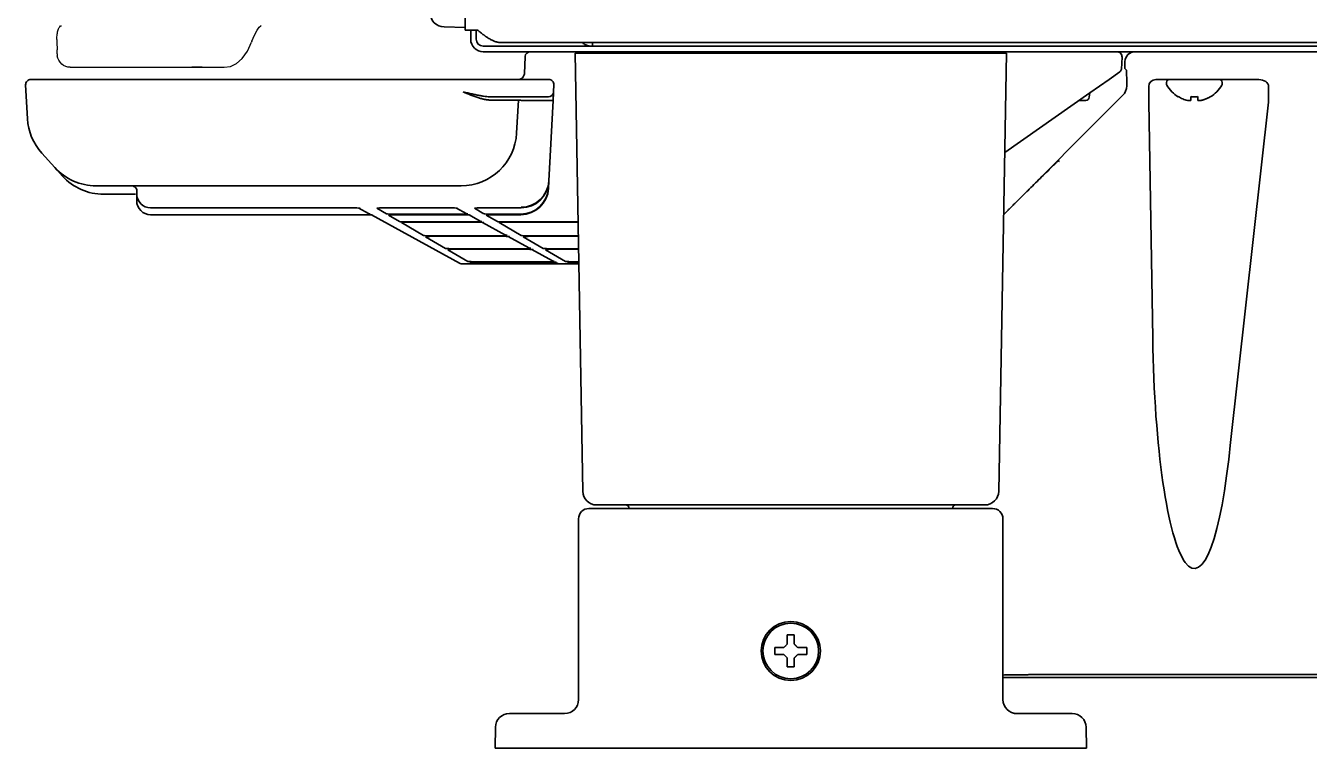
# Model space of a CAD drawing. Extents: x 6336 to 10269, y -393 to 3371.
# Drawn here: x 7408.9 to 7593.4, y 1270.8 to 1374.8 of the extents above; entities that cross this region are included whole.
import ezdxf

# ---------------------------------------------------------------- set-up
doc = ezdxf.new("R2010")
doc.units = 0
doc.header["$LTSCALE"] = 5
doc.layers.add('1', color=7, linetype='CONTINUOUS', true_color=0xffffff)
doc.layers.add('CURVE', color=7, linetype='CONTINUOUS')
doc.layers.add('GEOM', color=7, linetype='CONTINUOUS')

msp = doc.modelspace()

# ---------------------------------------------------------------- linework, layer by layer
at = {"layer": '1', "color": 7, "linetype": 'Continuous', "lineweight": 35}
for p, q in [((7472.07, 1374.13), (7472.07, 2252.53)), ((7469.04, 1374.58), (7472.07, 1374.53)), ((7472.07, 1374.13), (7473.87, 1374.13)), ((7472.87, 1374.13), (7472.87, 1372.83)), ((7473.67, 1374.13), (7473.67, 1372.83)), ((7474.67, 1371.83), (8108.87, 1371.83)), ((7474.67, 1371.03), (8108.87, 1371.03)), ((8105.81, 1372.33), (7477.34, 1372.33)), ((7487.87, 1370.83), (7491.87, 1370.83)), ((7488.97, 1307.79), (7487.87, 1370.83)), ((7490.37, 1371.83), (7490.37, 1372.33)), ((7545.87, 1370.83), (7491.87, 1370.83)), ((7500.12, 1371.03), (7500.12, 1370.83)), ((7504.62, 1370.83), (7504.62, 1371.03)), ((7509.37, 1371.03), (7509.37, 1370.83)), ((7528.37, 1370.83), (7528.37, 1371.03)), ((7533.12, 1371.03), (7533.12, 1370.83)), ((7537.62, 1370.83), (7537.62, 1371.03)), ((7545.87, 1370.83), (7549.87, 1370.83)), ((7548.77, 1307.79), (7549.87, 1370.83)), ((7480.59, 1367.89), (7480.69, 1370.31)), ((7566.39, 1368.52), (7566.48, 1370.24)), ((7561.86, 1365.12), (7564.61, 1367.04)), ((7564.61, 1367.04), (7566.17, 1368.14)), ((7567.12, 1368.37), (7566.89, 1368.6)), ((7409.17, 1361.38), (7408.91, 1366.24)), ((7409.66, 1367.03), (7416.9, 1367.03)), ((7416.9, 1367.03), (7478.84, 1367.03)), ((7478.84, 1367.03), (7484.08, 1367.03)), ((7484.78, 1365.24), (7484.83, 1366.24)), ((7567.15, 1366.13), (7567.15, 1366.37)), ((7570.32, 1366.01), (7570.32, 1364.5)), ((7586.13, 1367.01), (7571.33, 1367.01)), ((7572.87, 1366.61), (7572.87, 1366.41)), ((7573.27, 1367.01), (7580.47, 1367.01)), ((7580.87, 1366.41), (7580.87, 1366.61)), ((7587.55, 1364.5), (7587.55, 1366.03)), ((7476.06, 1364.53), (7478.79, 1364.53)), ((7478.79, 1364.53), (7484.03, 1364.53)), ((7479.72, 1364.05), (7479.47, 1359.31)), ((7480.12, 1364.03), (7484.22, 1364.03)), ((7484.11, 1352.44), (7484.71, 1364.02)), ((7549.47, 1347.62), (7566.57, 1364.72)), ((7549.62, 1356.55), (7561.86, 1365.12)), ((7561.28, 1364.03), (7560.3, 1364.03)), ((7561.78, 1364.48), (7561.84, 1365.1)), ((7570.32, 1363.75), (7570.9, 1329.83)), ((7574.57, 1364.53), (7574.57, 1364.56)), ((7579.17, 1364.56), (7579.17, 1364.53)), ((7582.07, 1314.84), (7587.51, 1363.75)), ((7479.47, 1359.31), (7479.47, 1359.27)), ((7413.11, 1354.35), (7411.23, 1356.43)), ((7414.21, 1353.14), (7413.11, 1354.35)), ((7557.29, 1355.33), (7557.5, 1355.25)), ((7484.06, 1351.45), (7484.1, 1352.36)), ((7484.1, 1352.36), (7484.11, 1352.44)), ((7419.04, 1351.73), (7471.48, 1351.73)), ((7424.68, 1350.52), (7420.13, 1350.52)), ((7424.47, 1351.57), (7424.47, 1351.73)), ((7424.87, 1351.17), (7424.87, 1350.65)), ((7424.87, 1350.65), (7424.87, 1350.57)), ((7484.05, 1351.37), (7484.06, 1351.45)), ((7424.87, 1349.66), (7424.87, 1350.18)), ((7424.87, 1349.66), (7424.87, 1349.58)), ((7480.11, 1348.57), (7480.11, 1348.65)), ((7426.87, 1348.57), (7426.87, 1348.57)), ((7426.87, 1348.57), (7455.47, 1348.57)), ((7426.87, 1347.58), (7426.87, 1347.58)), ((7457.27, 1347.58), (7426.87, 1347.58)), ((7455.47, 1348.57), (7455.47, 1348.57)), ((7458.2, 1347.77), (7456.8, 1348.54)), ((7457.27, 1347.58), (7457.27, 1347.58)), ((7471.25, 1340.59), (7458.6, 1347.55)), ((7460.75, 1347.7), (7459.37, 1348.51)), ((7460.87, 1348.57), (7460.87, 1348.57)), ((7460.87, 1348.57), (7469.5, 1348.57)), ((7462.64, 1346.6), (7461.07, 1347.52)), ((7470.97, 1347.65), (7462.25, 1347.65)), ((7462.57, 1347.58), (7462.57, 1347.58)), ((7462.57, 1347.58), (7471.3, 1347.58)), ((7469.5, 1348.57), (7469.5, 1348.57)), ((7472.23, 1347.77), (7470.83, 1348.54)), ((7471.3, 1347.58), (7471.3, 1347.58)), ((7474.23, 1346.67), (7472.63, 1347.55)), ((7474.78, 1347.7), (7473.4, 1348.51)), ((7474.9, 1348.57), (7474.9, 1348.57)), ((7474.9, 1348.57), (7480.11, 1348.57)), ((7476.7, 1346.59), (7475.1, 1347.52)), ((7480.06, 1347.65), (7476.28, 1347.65)), ((7476.6, 1347.58), (7476.6, 1347.58)), ((7476.6, 1347.58), (7480.06, 1347.58)), ((7480.06, 1347.58), (7480.06, 1347.65)), ((7480.06, 1347.58), (7480.06, 1347.58)), ((7480.11, 1348.57), (7480.11, 1348.57)), ((7549.47, 1347.6), (7550.12, 1348.25)), ((7466.09, 1344.59), (7462.91, 1346.44)), ((7472.98, 1346.55), (7464.14, 1346.55)), ((7464.41, 1346.5), (7464.41, 1346.5)), ((7464.41, 1346.5), (7473.26, 1346.5)), ((7473.26, 1346.5), (7473.26, 1346.5)), ((7477.89, 1344.66), (7474.59, 1346.47)), ((7480.12, 1344.59), (7476.94, 1346.44)), ((7488.3, 1346.5), (7478.44, 1346.5)), ((7478.44, 1346.5), (7478.44, 1346.5)), ((7488.3, 1346.55), (7480.12, 1346.55)), ((7469.26, 1342.74), (7466.38, 1344.42)), ((7476.63, 1344.54), (7467.58, 1344.54)), ((7467.88, 1344.48), (7467.88, 1344.48)), ((7467.88, 1344.48), (7476.94, 1344.48)), ((7476.94, 1344.48), (7476.94, 1344.48)), ((7481.25, 1342.81), (7478.27, 1344.45)), ((7480.41, 1344.42), (7483.28, 1342.74)), ((7480.61, 1344.45), (7480.52, 1344.44)), ((7488.33, 1344.54), (7481.61, 1344.54)), ((7481.91, 1344.48), (7481.91, 1344.48)), ((7488.33, 1344.48), (7481.91, 1344.48)), ((7472.46, 1340.87), (7469.57, 1342.55)), ((7480, 1342.69), (7470.75, 1342.69)), ((7471.07, 1342.61), (7471.07, 1342.61)), ((7471.07, 1342.61), (7480.33, 1342.61)), ((7480.33, 1342.61), (7480.33, 1342.61)), ((7484.65, 1340.94), (7481.66, 1342.58)), ((7483.6, 1342.55), (7486.48, 1340.87)), ((7483.81, 1342.58), (7483.72, 1342.57)), ((7484.78, 1342.69), (7488.36, 1342.69)), ((7485.1, 1342.61), (7485.1, 1342.61)), ((7488.37, 1342.61), (7485.1, 1342.61)), ((7473.04, 1340.53), (7471.49, 1340.53)), ((7473.04, 1340.53), (7476.14, 1340.53)), ((7483.39, 1340.82), (7473.95, 1340.82)), ((7483.69, 1340.76), (7474.24, 1340.76)), ((7474.24, 1340.76), (7474.24, 1340.76)), ((7476.14, 1340.53), (7477.64, 1340.53)), ((7477.64, 1340.53), (7485.52, 1340.53)), ((7483.69, 1340.76), (7483.69, 1340.76)), ((7485.28, 1340.59), (7485.02, 1340.73)), ((7487.07, 1340.53), (7485.52, 1340.53)), ((7487.07, 1340.53), (7486.77, 1340.71)), ((7488.4, 1340.53), (7487.07, 1340.53)), ((7487.98, 1340.82), (7488.4, 1340.82)), ((7488.27, 1340.76), (7488.27, 1340.76)), ((7488.27, 1340.76), (7488.4, 1340.76)), ((7489.87, 1305.33), (7492.37, 1305.33)), ((7492.97, 1305.83), (7490.97, 1305.83)), ((7492.37, 1305.33), (7545.37, 1305.33)), ((7544.77, 1305.83), (7492.97, 1305.83)), ((7542.11, 1305.33), (7542.11, 1305.33)), ((7546.77, 1305.83), (7544.77, 1305.83)), ((7545.37, 1305.33), (7547.87, 1305.33)), ((7488.37, 1277.83), (7488.37, 1303.83)), ((7549.37, 1303.83), (7549.37, 1277.83)), ((7516.57, 1284.83), (7516.57, 1285.33)), ((7516.57, 1284.33), (7516.57, 1284.83)), ((7521.17, 1285.33), (7521.17, 1284.83)), ((7521.17, 1284.83), (7521.17, 1284.33)), ((7549.58, 1281.38), (7549.37, 1281.36)), ((7549.37, 1281.03), (7549.58, 1281.03)), ((7549.7, 1281.03), (7549.58, 1281.03)), ((7552.53, 1281.03), (7822.37, 1281.03)), ((7554.73, 1281.45), (7554.54, 1281.45)), ((7812.15, 1281.45), (7554.73, 1281.45)), ((7477.46, 1275.58), (7477.45, 1275.57)), ((7478.43, 1275.83), (7480.43, 1275.83)), ((7480.43, 1275.83), (7486.37, 1275.83)), ((7551, 1275.83), (7557.32, 1275.83)), ((7557.32, 1275.83), (7559.32, 1275.83)), ((7560.3, 1275.57), (7560.28, 1275.58)), ((7476.37, 1270.83), (7476.43, 1273.86)), ((7561.32, 1273.86), (7561.37, 1270.83)), ((7480.37, 1270.83), (7476.37, 1270.83)), ((7557.37, 1270.83), (7480.37, 1270.83)), ((7561.37, 1270.83), (7557.37, 1270.83))]:
    msp.add_line(p, q, dxfattribs=at)
for radius in [4.25, 4]:
    msp.add_circle((7518.87, 1284.83), radius, dxfattribs=at)
for centre, radius, start, end in [((7469.07, 1376.58), 2, 180, 269), ((7474.67, 1372.83), 1.8, 180, 270), ((7474.67, 1372.83), 1, 180, 270), ((7481.44, 1370.28), 0.75, 90, 175.9562), ((7565.73, 1370.28), 0.75, 357, 90), ((7565.89, 1368.55), 0.5, 305, 357), ((7409.66, 1366.28), 0.75, 90, 183), ((7484.03, 1365.28), 0.75, 270, 357), ((7484.08, 1366.28), 0.75, 357, 90), ((7573.27, 1366.61), 0.4, 90, 180), ((7573.27, 1366.41), 0.4, 180, 210.3012), ((7577.07, 1368.63), 4.8, 210.3012, 238.6074), ((7576.67, 1368.63), 4.8, 301.3459, 329.6988), ((7580.47, 1366.61), 0.4, 0, 90), ((7580.47, 1366.41), 0.4, 329.6988, 0), ((7561.28, 1364.53), 0.5, 270, 355), ((7576.87, 1368.31), 3.78, 262.3959, 269.9965), ((7576.87, 1368.31), 3.78, 270.0035, 277.6041), ((7417.16, 1361.8), 8, 183, 222.1934), ((7420.13, 1358.52), 8, 222.1934, 270), ((7490.97, 1307.83), 2, 181, 270), ((7546.77, 1307.83), 2, 270, 359), ((7489.87, 1303.83), 1.5, 90, 180), ((7495.13, 1305.33), 0.5, 1, 90), ((7542.61, 1305.33), 0.5, 90, 179), ((7547.87, 1303.83), 1.5, 0, 90), ((7486.37, 1277.83), 2, 270, 0), ((7551.37, 1277.83), 2, 180, 270), ((7478.43, 1273.83), 2, 90, 179), ((7559.32, 1273.83), 2, 1, 90)]:
    msp.add_arc(centre, radius, start, end, dxfattribs=at)
for centre, major_axis, ratio, start_param, end_param in [((7568.37, 1369.53), (1.34, -0.67), 0.99981, 2.03449, 3.557759), ((7566.89, 1369.6), (0, 1), 0.017455, 1.641917, 3.124139), ((7567.12, 1366.37), (0, 2), 0.017455, 4.712389, 6.265732), ((7565.15, 1366.13), (1.85, -0.77), 0.999822, 5.890549, 6.675821), ((7571.33, 1366.01), (-0.992, 0.198), 0.988241, 4.910077, 6.479353), ((7586.11, 1366.01), (1.44, 0.04), 0.692646, 6.257012, 7.819082), ((7570.67, 1364.5), (0, 4), 0.087489, 1.570796, 1.761231), ((7585.24, 1364.5), (0, 4), 0.57735, 4.521954, 4.712389), ((7576.87, 1333), (0, 36.31), 0.165232, 1.658063, 4.18879)]:
    msp.add_ellipse(centre, major_axis=major_axis, ratio=ratio, start_param=start_param, end_param=end_param, dxfattribs=at)
at = {"layer": '1', "color": 7, "linetype": 'Continuous', "lineweight": 35, "extrusion": (0, 0, -1)}
for centre, major_axis, ratio, start_param, end_param in [((7471.7, 1364.03), (8.01, 0.03), 0.003256, 5.249585, 6.283367), ((7471.48, 1359.73), (-7.99, 0.42), 0.999333, 3.141593, 4.660064), ((7419.04, 1359.73), (5.93, 5.37), 0.998789, 2.306607, 3.141593), ((7480.11, 1352.65), (0.15, 4), 0.998942, 1.584603, 3.103074), ((7480.11, 1352.57), (3.93, 0.74), 0.999936, 0.237816, 1.756287), ((7424.47, 1351.17), (0.4, 0), 0.999335, 4.712389, 6.283185), ((7426.87, 1350.57), (2, 0), 0.999855, 1.570796, 3.141593), ((7480.06, 1351.66), (0.15, 4), 0.998942, 1.584603, 3.103074), ((7480.06, 1351.58), (3.93, 0.74), 0.999936, 0.237816, 1.756287), ((7483.56, 1351.47), (-0.499, 0.026), 0.017428, 3.141593, 3.808226), ((7426.87, 1349.58), (2, 0), 0.999855, 1.570796, 3.141593), ((7455.47, 1348.52), (-1.5, 0), 0.036431, 1.569819, 3.075481), ((7457.27, 1347.52), (-1.5, 0), 0.036431, 1.569819, 3.075481), ((7458.44, 1348.21), (-0.241, -0.438), 0.997147, 5.778911, 6.283214), ((7460.87, 1348.52), (1.5, 0), 0.036426, 3.07931, 4.713409), ((7459.37, 1349.01), (0.252, 0.432), 0.997392, 2.274313, 2.611847), ((7462.25, 1347.71), (1.5, 0), 0.036477, 1.57357, 3.079233), ((7462.57, 1347.52), (1.5, 0), 0.036426, 3.07931, 4.713409), ((7461.07, 1348.02), (0.252, 0.432), 0.997392, 2.274313, 2.611847), ((7469.5, 1348.52), (-1.5, 0), 0.036431, 1.569819, 3.075481), ((7470.97, 1347.71), (-1.5, 0), 0.036472, 3.075394, 4.709494), ((7471.3, 1347.52), (-1.5, 0), 0.036431, 1.569819, 3.075481), ((7472.47, 1348.21), (-0.241, -0.438), 0.997147, 5.778911, 6.283214), ((7474.9, 1348.52), (1.5, 0), 0.036426, 3.07931, 4.713409), ((7473.4, 1349.01), (0.252, 0.432), 0.997392, 2.274313, 2.611847), ((7476.28, 1347.71), (1.5, 0), 0.036477, 1.57357, 3.079233), ((7476.6, 1347.52), (1.5, 0), 0.036426, 3.07931, 4.713409), ((7475.1, 1348.02), (0.252, 0.432), 0.997392, 2.274313, 2.611847), ((7464.14, 1346.6), (1.5, 0), 0.036477, 1.57357, 3.079233), ((7464.41, 1346.45), (1.5, 0), 0.036426, 3.07931, 4.713409), ((7462.91, 1346.94), (0.252, 0.432), 0.997392, 2.274313, 2.611847), ((7472.97, 1346.6), (-1.5, 0), 0.036472, 3.075394, 4.709494), ((7473.26, 1346.45), (-1.5, 0), 0.036431, 1.569819, 3.075481), ((7474.47, 1347.11), (-0.241, -0.438), 0.997147, 5.778911, 6.283214), ((7474.76, 1346.95), (-0.241, -0.438), 0.997147, 5.778911, 6.063116), ((7478.44, 1346.45), (1.5, 0), 0.036426, 3.07931, 4.713409), ((7476.94, 1346.94), (0.252, 0.432), 0.997392, 2.274313, 2.611847), ((7467.59, 1344.59), (1.5, 0), 0.036477, 1.57357, 3.079233), ((7467.88, 1344.42), (1.5, 0), 0.036426, 3.07931, 4.713409), ((7466.38, 1344.92), (0.252, 0.432), 0.997392, 2.274313, 2.611847), ((7476.63, 1344.59), (-1.5, 0), 0.036472, 3.075394, 4.709494), ((7476.94, 1344.42), (-1.5, 0), 0.036431, 1.569819, 3.075481), ((7478.13, 1345.1), (-0.241, -0.438), 0.997147, 5.778911, 6.283214), ((7481.61, 1344.59), (1.5, 0), 0.036477, 1.57357, 3.079233), ((7481.91, 1344.42), (1.5, 0), 0.036426, 3.07931, 3.621573), ((7480.41, 1344.92), (-0.252, -0.432), 0.997392, 5.424775, 5.75344), ((7481.91, 1344.42), (1.5, 0), 0.036426, 3.621574, 4.713409), ((7470.75, 1342.74), (1.5, 0), 0.036477, 1.57357, 3.079233), ((7471.07, 1342.56), (1.5, 0), 0.036426, 3.07931, 4.713409), ((7469.57, 1343.05), (0.252, 0.432), 0.997392, 2.274313, 2.611847), ((7479.99, 1342.74), (-1.5, 0), 0.036472, 3.075394, 4.709494), ((7480.33, 1342.56), (-1.5, 0), 0.036431, 1.569819, 3.075481), ((7481.49, 1343.25), (-0.241, -0.438), 0.997147, 5.778911, 6.283214), ((7481.83, 1343.06), (-0.241, -0.438), 0.997147, 5.778911, 6.063116), ((7484.78, 1342.74), (1.5, 0), 0.036477, 1.57357, 3.079233), ((7485.1, 1342.56), (1.5, 0), 0.036426, 3.07931, 3.621573), ((7483.6, 1343.05), (-0.252, -0.432), 0.997392, 5.424775, 5.75344), ((7485.1, 1342.56), (1.5, 0), 0.036426, 3.621574, 4.713409), ((7471.49, 1341.03), (0.124, 0.484), 0.997571, 2.889456, 3.392557), ((7473.95, 1340.87), (1.5, 0), 0.036477, 1.57357, 3.079233), ((7474.24, 1340.71), (1.5, 0), 0.036426, 3.07931, 4.713409), ((7483.39, 1340.87), (-1.5, 0), 0.036472, 3.075394, 4.709494), ((7483.69, 1340.71), (-1.5, 0), 0.036431, 1.569819, 3.075481), ((7484.89, 1341.38), (-0.241, -0.438), 0.997147, 5.778911, 6.283214), ((7485.52, 1341.03), (0.124, 0.484), 0.997571, 2.889456, 3.392557), ((7487.98, 1340.87), (1.5, 0), 0.036477, 1.57357, 3.079233), ((7488.27, 1340.71), (1.5, 0), 0.036426, 3.07931, 4.713409), ((7486.77, 1341.2), (0.252, 0.432), 0.997392, 2.274313, 2.611847)]:
    msp.add_ellipse(centre, major_axis=major_axis, ratio=ratio, start_param=start_param, end_param=end_param, dxfattribs=at)
at = {"layer": '1', "color": 7, "linetype": 'Continuous', "lineweight": 35}
for points, degree, knots in [([(7473.87, 1374.13), (7473.91, 1374.1), (7473.95, 1374.07), (7474.02, 1374.01), (7474.13, 1373.92), (7474.23, 1373.83), (7474.45, 1373.66), (7474.59, 1373.55), (7474.81, 1373.38), (7474.88, 1373.33), (7474.99, 1373.25), (7475.02, 1373.23), (7475.1, 1373.18), (7475.13, 1373.15), (7475.32, 1373.03), (7475.46, 1372.94), (7475.75, 1372.77), (7475.9, 1372.69), (7476.18, 1372.56), (7476.33, 1372.51), (7476.54, 1372.44), (7476.61, 1372.42), (7476.72, 1372.4), (7476.76, 1372.39), (7476.83, 1372.37), (7476.87, 1372.37), (7477.05, 1372.34), (7477.19, 1372.33), (7477.34, 1372.33)], 3, [0, 0, 0, 0, 0.03125, 0.03125, 0.0625, 0.125, 0.125, 0.25, 0.25, 0.3125, 0.3125, 0.34375, 0.34375, 0.375, 0.375, 0.5, 0.5, 0.625, 0.625, 0.75, 0.75, 0.8125, 0.8125, 0.84375, 0.84375, 0.875, 0.875, 1, 1, 1, 1]), ([(7488.93, 1372.29), (7489.08, 1372.18), (7489.53, 1371.93), (7490.05, 1371.83), (7490.37, 1371.83)], 3, [0, 0, 0, 0, 0.363919, 1, 1, 1, 1]), ([(7479.66, 1367.03), (7479.66, 1367.03), (7479.75, 1367.01), (7480.01, 1367.07), (7480.32, 1367.27), (7480.52, 1367.56), (7480.59, 1367.79), (7480.59, 1367.88), (7480.59, 1367.9)], 3, [0, 0, 0, 0, 0.003124, 0.242495, 0.49711, 0.744966, 0.946631, 1, 1, 1, 1]), ([(7471.79, 1365.24), (7472.01, 1365.19), (7472.43, 1365.09), (7473.06, 1364.95), (7473.65, 1364.82), (7474.21, 1364.72), (7474.72, 1364.63), (7475.16, 1364.58), (7475.44, 1364.55), (7475.56, 1364.54)], 3, [0, 0, 0, 0, 0.169989, 0.335943, 0.494273, 0.642231, 0.778573, 0.901906, 1, 1, 1, 1]), ([(7471.79, 1365.24), (7471.81, 1365.23), (7471.84, 1365.22), (7471.88, 1365.2), (7471.92, 1365.18), (7471.97, 1365.16), (7472.01, 1365.15), (7472.05, 1365.13), (7472.08, 1365.12), (7472.12, 1365.1), (7472.16, 1365.09), (7472.19, 1365.07), (7472.22, 1365.06), (7472.26, 1365.05), (7472.29, 1365.03), (7472.32, 1365.02), (7472.34, 1365.01), (7472.37, 1365), (7472.4, 1364.99), (7472.47, 1364.96), (7472.58, 1364.91), (7472.74, 1364.85), (7472.89, 1364.79), (7473.09, 1364.72), (7473.34, 1364.63), (7473.62, 1364.52), (7473.9, 1364.43), (7474.15, 1364.35), (7474.4, 1364.28), (7474.64, 1364.22), (7474.86, 1364.17), (7475.03, 1364.14), (7475.14, 1364.12), (7475.2, 1364.11), (7475.26, 1364.1), (7475.32, 1364.09), (7475.37, 1364.09), (7475.43, 1364.08), (7475.49, 1364.08), (7475.54, 1364.07), (7475.6, 1364.07), (7475.65, 1364.07), (7475.7, 1364.06), (7475.75, 1364.06), (7475.79, 1364.06), (7475.8, 1364.06)], 3, [0, 0, 0, 0, 0.011271, 0.022225, 0.032862, 0.043181, 0.053184, 0.062868, 0.072236, 0.081287, 0.09002, 0.098436, 0.106535, 0.114316, 0.121781, 0.128928, 0.135757, 0.14227, 0.148465, 0.154344, 0.195284, 0.234004, 0.270504, 0.304785, 0.380497, 0.451757, 0.518584, 0.581002, 0.643022, 0.702356, 0.759046, 0.813141, 0.828535, 0.843753, 0.858796, 0.873666, 0.888364, 0.902893, 0.917253, 0.931448, 0.945478, 0.959346, 0.973055, 0.986605, 1, 1, 1, 1]), ([(7484.78, 1365.24), (7484.78, 1365.24), (7484.78, 1365.24), (7484.78, 1365.23), (7484.78, 1365.23), (7484.78, 1365.23), (7484.78, 1365.22), (7484.78, 1365.21), (7484.78, 1365.2), (7484.78, 1365.19), (7484.78, 1365.17), (7484.77, 1365.16), (7484.77, 1365.14), (7484.77, 1365.12), (7484.77, 1365.1), (7484.77, 1365.08), (7484.77, 1365.05), (7484.77, 1365.03), (7484.77, 1365), (7484.76, 1364.97), (7484.76, 1364.94), (7484.76, 1364.91), (7484.76, 1364.87), (7484.76, 1364.84), (7484.76, 1364.8), (7484.75, 1364.77), (7484.75, 1364.73), (7484.75, 1364.69), (7484.75, 1364.64), (7484.75, 1364.6), (7484.74, 1364.56), (7484.74, 1364.51), (7484.74, 1364.47), (7484.74, 1364.42), (7484.73, 1364.38), (7484.73, 1364.33), (7484.73, 1364.29), (7484.73, 1364.24), (7484.72, 1364.2), (7484.72, 1364.16), (7484.72, 1364.12), (7484.72, 1364.09), (7484.72, 1364.05), (7484.72, 1364.03), (7484.71, 1364.02)], 3, [0, 0, 0, 0, 0.020087, 0.043987, 0.067887, 0.091788, 0.115688, 0.139588, 0.163489, 0.187389, 0.211289, 0.23519, 0.25909, 0.28299, 0.306891, 0.330791, 0.354691, 0.378591, 0.402492, 0.426392, 0.450292, 0.474193, 0.498093, 0.521993, 0.545894, 0.569794, 0.593694, 0.617595, 0.641495, 0.665395, 0.689296, 0.713196, 0.737096, 0.760997, 0.784897, 0.808797, 0.832698, 0.856598, 0.880498, 0.904399, 0.928299, 0.952199, 0.9761, 1, 1, 1, 1]), ([(7475.56, 1364.54), (7475.57, 1364.54), (7475.71, 1364.53), (7475.88, 1364.53), (7476.03, 1364.53), (7476.06, 1364.53)], 3, [0, 0, 0, 0, 0.092057, 0.806972, 1, 1, 1, 1]), ([(7480.12, 1364.03), (7480.12, 1364.03), (7480.09, 1364.04), (7480.05, 1364.04), (7479.99, 1364.04), (7479.93, 1364.04), (7479.88, 1364.05), (7479.85, 1364.05), (7479.83, 1364.05), (7479.82, 1364.05), (7479.81, 1364.05), (7479.81, 1364.05), (7479.8, 1364.05), (7479.79, 1364.05), (7479.79, 1364.05), (7479.78, 1364.05), (7479.78, 1364.05), (7479.77, 1364.05), (7479.77, 1364.05), (7479.76, 1364.05), (7479.76, 1364.05), (7479.75, 1364.05), (7479.75, 1364.05), (7479.75, 1364.05), (7479.74, 1364.05), (7479.74, 1364.05), (7479.73, 1364.05), (7479.73, 1364.05), (7479.73, 1364.05), (7479.73, 1364.05), (7479.72, 1364.05), (7479.72, 1364.05), (7479.72, 1364.05), (7479.72, 1364.05), (7479.72, 1364.05), (7479.72, 1364.05), (7479.72, 1364.05), (7479.72, 1364.05), (7479.72, 1364.05), (7479.72, 1364.05)], 3, [0, 0, 0, 0, 0.000672, 0.103909, 0.20545, 0.305297, 0.403451, 0.499915, 0.516053, 0.532191, 0.548329, 0.564466, 0.580604, 0.596742, 0.612879, 0.629016, 0.645154, 0.661291, 0.677428, 0.693565, 0.709702, 0.725839, 0.741975, 0.758112, 0.774248, 0.790385, 0.806521, 0.822657, 0.838793, 0.854929, 0.871065, 0.887201, 0.903337, 0.919472, 0.935608, 0.951743, 0.967879, 0.984014, 1, 1, 1, 1]), ([(7484.22, 1364.03), (7484.22, 1364.03), (7484.23, 1364.03), (7484.24, 1364.03), (7484.25, 1364.03), (7484.26, 1364.03), (7484.27, 1364.03), (7484.28, 1364.03), (7484.29, 1364.03), (7484.3, 1364.03), (7484.32, 1364.03), (7484.33, 1364.03), (7484.34, 1364.03), (7484.35, 1364.03), (7484.36, 1364.03), (7484.37, 1364.03), (7484.38, 1364.03), (7484.39, 1364.03), (7484.4, 1364.03), (7484.41, 1364.03), (7484.42, 1364.02), (7484.43, 1364.02), (7484.44, 1364.02), (7484.45, 1364.02), (7484.46, 1364.02), (7484.47, 1364.02), (7484.48, 1364.02), (7484.49, 1364.02), (7484.5, 1364.02), (7484.51, 1364.02), (7484.52, 1364.02), (7484.53, 1364.02), (7484.54, 1364.02), (7484.54, 1364.02), (7484.55, 1364.02), (7484.56, 1364.02), (7484.57, 1364.02), (7484.58, 1364.02), (7484.6, 1364.02), (7484.61, 1364.02), (7484.62, 1364.02), (7484.64, 1364.02), (7484.65, 1364.02), (7484.66, 1364.02), (7484.67, 1364.02), (7484.68, 1364.02), (7484.68, 1364.02), (7484.69, 1364.02), (7484.7, 1364.02), (7484.7, 1364.02), (7484.71, 1364.02), (7484.71, 1364.02), (7484.71, 1364.02), (7484.71, 1364.02), (7484.71, 1364.02), (7484.71, 1364.02)], 3, [0, 0, 0, 0, 0.014286, 0.028572, 0.042858, 0.057145, 0.071431, 0.085717, 0.100003, 0.114289, 0.128575, 0.142861, 0.157147, 0.171434, 0.18572, 0.200006, 0.214292, 0.228578, 0.242864, 0.25715, 0.271436, 0.285723, 0.300009, 0.314295, 0.328581, 0.342867, 0.357153, 0.371439, 0.385726, 0.400012, 0.414298, 0.428584, 0.44287, 0.457156, 0.471442, 0.485728, 0.500015, 0.527792, 0.555569, 0.583345, 0.611122, 0.638899, 0.666676, 0.694453, 0.72223, 0.750007, 0.777784, 0.805561, 0.833338, 0.861115, 0.888892, 0.916669, 0.944446, 0.972223, 1, 1, 1, 1]), ([(7484.74, 1364.97), (7484.75, 1364.97), (7484.75, 1364.96), (7484.75, 1364.92), (7484.75, 1364.82), (7484.74, 1364.64), (7484.73, 1364.36), (7484.71, 1364.14), (7484.71, 1364.01)], 3, [0, 0, 0, 0, 0.064263, 0.12951, 0.25612, 0.434958, 0.68047, 1, 1, 1, 1]), ([(7574.57, 1364.56), (7574.78, 1364.44), (7574.99, 1364.33), (7575.31, 1364.19), (7575.42, 1364.15), (7575.64, 1364.08), (7575.76, 1364.04), (7575.87, 1364.01)], 3, [0, 0, 0, 0, 0.5, 0.5, 0.75, 0.75, 1, 1, 1, 1]), ([(7577.37, 1364.56), (7577.37, 1364.44), (7577.37, 1364.33), (7577.37, 1364.19), (7577.37, 1364.15), (7577.37, 1364.08), (7577.37, 1364.04), (7577.37, 1364.01)], 3, [0, 0, 0, 0, 0.5, 0.5, 0.75, 0.75, 1, 1, 1, 1]), ([(7550.12, 1348.25), (7550.16, 1348.29), (7550.24, 1348.37), (7550.4, 1348.53), (7550.52, 1348.64), (7550.76, 1348.88), (7550.91, 1349.04), (7551.23, 1349.35), (7551.38, 1349.51), (7551.69, 1349.82), (7551.85, 1349.97), (7552.16, 1350.28), (7552.31, 1350.43), (7552.54, 1350.66), (7552.62, 1350.73), (7552.77, 1350.89), (7552.85, 1350.96), (7553.23, 1351.34), (7553.53, 1351.63), (7554.12, 1352.22), (7554.42, 1352.51), (7555, 1353.08), (7555.29, 1353.37), (7555.87, 1353.93), (7556.15, 1354.22), (7556.58, 1354.64), (7556.79, 1354.85), (7557.04, 1355.09), (7557.17, 1355.21), (7557.23, 1355.27), (7557.26, 1355.3), (7557.27, 1355.31), (7557.27, 1355.32), (7557.28, 1355.33), (7557.29, 1355.33), (7557.29, 1355.33)], 3, [0, 0, 0, 0, 0.015625, 0.03125, 0.0625, 0.0625, 0.125, 0.125, 0.1875, 0.1875, 0.25, 0.25, 0.3125, 0.3125, 0.34375, 0.34375, 0.375, 0.375, 0.5, 0.5, 0.625, 0.625, 0.75, 0.75, 0.875, 0.875, 0.9375, 0.96875, 0.984375, 0.992188, 0.996094, 0.996094, 0.998047, 0.998047, 1, 1, 1, 1]), ([(7477.53, 1346.55), (7477.48, 1346.55), (7477.42, 1346.55), (7477.35, 1346.56), (7477.32, 1346.56), (7477.27, 1346.56), (7477.24, 1346.56), (7477.17, 1346.56), (7477.12, 1346.56), (7477.05, 1346.56), (7477.03, 1346.56), (7476.99, 1346.56), (7476.97, 1346.56), (7476.93, 1346.57), (7476.91, 1346.57), (7476.89, 1346.57), (7476.88, 1346.57), (7476.86, 1346.57), (7476.86, 1346.57), (7476.82, 1346.57), (7476.79, 1346.57), (7476.76, 1346.58), (7476.75, 1346.58), (7476.74, 1346.58), (7476.74, 1346.58), (7476.73, 1346.58), (7476.72, 1346.58), (7476.72, 1346.58), (7476.71, 1346.58), (7476.7, 1346.58), (7476.7, 1346.59), (7476.7, 1346.59)], 3, [0, 0, 0, 0, 0.125, 0.125, 0.1875, 0.1875, 0.25, 0.25, 0.375, 0.375, 0.4375, 0.4375, 0.5, 0.5, 0.5625, 0.5625, 0.59375, 0.59375, 0.625, 0.625, 0.75, 0.75, 0.8125, 0.8125, 0.84375, 0.84375, 0.875, 0.875, 0.9375, 0.9375, 1, 1, 1, 1]), ([(7480.12, 1346.55), (7479.69, 1346.55), (7479.26, 1346.55), (7478.61, 1346.55), (7478.4, 1346.55), (7477.97, 1346.55), (7477.75, 1346.55), (7477.53, 1346.55)], 3, [0, 0, 0, 0, 0.5, 0.5, 0.75, 0.75, 1, 1, 1, 1]), ([(7519.37, 1287.13), (7519.37, 1286.92), (7519.37, 1286.71), (7519.37, 1286.39), (7519.37, 1286.28), (7519.37, 1286.05), (7519.37, 1285.94), (7519.37, 1285.83)], 3, [0, 0, 0, 0, 0.5, 0.5, 0.75, 0.75, 1, 1, 1, 1]), ([(7516.57, 1285.33), (7516.78, 1285.33), (7516.99, 1285.33), (7517.31, 1285.33), (7517.42, 1285.33), (7517.64, 1285.33), (7517.76, 1285.33), (7517.87, 1285.33)], 3, [0, 0, 0, 0, 0.5, 0.5, 0.75, 0.75, 1, 1, 1, 1]), ([(7521.17, 1284.33), (7520.97, 1284.33), (7520.76, 1284.33), (7520.44, 1284.33), (7520.33, 1284.33), (7520.1, 1284.33), (7519.99, 1284.33), (7519.87, 1284.33)], 3, [0, 0, 0, 0, 0.5, 0.5, 0.75, 0.75, 1, 1, 1, 1]), ([(7518.37, 1282.53), (7518.37, 1282.73), (7518.37, 1282.94), (7518.37, 1283.26), (7518.37, 1283.37), (7518.37, 1283.6), (7518.37, 1283.71), (7518.37, 1283.83)], 3, [0, 0, 0, 0, 0.5, 0.5, 0.75, 0.75, 1, 1, 1, 1]), ([(7549.58, 1281.03), (7549.58, 1281.03), (7549.59, 1281.03), (7549.59, 1281.03), (7549.6, 1281.03), (7549.6, 1281.03), (7549.61, 1281.03), (7549.61, 1281.03), (7549.62, 1281.03), (7549.62, 1281.03), (7549.63, 1281.03), (7549.63, 1281.03), (7549.64, 1281.03), (7549.64, 1281.03), (7549.65, 1281.03), (7549.65, 1281.03), (7549.66, 1281.03), (7549.66, 1281.03), (7549.67, 1281.03), (7549.67, 1281.03), (7549.68, 1281.03), (7549.68, 1281.03), (7549.69, 1281.03), (7549.69, 1281.03), (7549.7, 1281.03), (7549.7, 1281.03), (7549.7, 1281.03), (7549.71, 1281.03), (7549.71, 1281.03), (7549.71, 1281.03), (7549.72, 1281.03), (7549.72, 1281.03), (7549.72, 1281.03), (7549.72, 1281.03), (7549.73, 1281.03), (7549.73, 1281.03), (7549.74, 1281.03), (7549.75, 1281.03), (7549.77, 1281.03), (7549.79, 1281.03), (7549.82, 1281.03), (7549.84, 1281.03), (7549.87, 1281.03), (7549.89, 1281.03), (7549.92, 1281.03), (7549.94, 1281.03), (7550.01, 1281.03), (7550.13, 1281.03), (7550.3, 1281.03), (7550.48, 1281.03), (7550.64, 1281.03), (7550.79, 1281.03), (7550.91, 1281.03), (7551.04, 1281.03), (7551.17, 1281.03), (7551.3, 1281.03), (7551.43, 1281.03), (7551.54, 1281.03), (7551.62, 1281.03), (7551.68, 1281.03), (7551.73, 1281.03), (7551.78, 1281.03), (7551.84, 1281.03), (7551.89, 1281.03), (7551.94, 1281.03), (7552, 1281.03), (7552.05, 1281.03), (7552.1, 1281.03), (7552.16, 1281.03), (7552.21, 1281.03), (7552.27, 1281.03), (7552.32, 1281.03), (7552.37, 1281.03), (7552.43, 1281.03), (7552.48, 1281.03), (7552.52, 1281.03), (7552.53, 1281.03)], 3, [0, 0, 0, 0, 0.006462, 0.012777, 0.018944, 0.024963, 0.030832, 0.036553, 0.042124, 0.047544, 0.052813, 0.05793, 0.062896, 0.067708, 0.072366, 0.07687, 0.081218, 0.085411, 0.089447, 0.093326, 0.097047, 0.10061, 0.104013, 0.107257, 0.11034, 0.113262, 0.116023, 0.118621, 0.121057, 0.123329, 0.125439, 0.127384, 0.129164, 0.13078, 0.132231, 0.133516, 0.134635, 0.148074, 0.161433, 0.174714, 0.187919, 0.20105, 0.214108, 0.227095, 0.240012, 0.25286, 0.26564, 0.333697, 0.398831, 0.460987, 0.520084, 0.55535, 0.590493, 0.625548, 0.660543, 0.695501, 0.730444, 0.76539, 0.778693, 0.791962, 0.805197, 0.818398, 0.831566, 0.844701, 0.857804, 0.870875, 0.883915, 0.896924, 0.909904, 0.922854, 0.935777, 0.948672, 0.961541, 0.974384, 0.987204, 1, 1, 1, 1]), ([(7552.54, 1281.42), (7552.53, 1281.42), (7552.51, 1281.42), (7552.48, 1281.42), (7552.45, 1281.42), (7552.43, 1281.42), (7552.4, 1281.42), (7552.37, 1281.42), (7552.34, 1281.42), (7552.31, 1281.42), (7552.29, 1281.42), (7552.26, 1281.42), (7552.23, 1281.42), (7552.2, 1281.42), (7552.17, 1281.42), (7552.15, 1281.42), (7552.12, 1281.42), (7552.09, 1281.42), (7552.06, 1281.42), (7552.03, 1281.42), (7552.01, 1281.42), (7551.98, 1281.42), (7551.95, 1281.42), (7551.92, 1281.42), (7551.89, 1281.42), (7551.87, 1281.42), (7551.84, 1281.42), (7551.81, 1281.42), (7551.78, 1281.42), (7551.75, 1281.42), (7551.72, 1281.42), (7551.7, 1281.42), (7551.67, 1281.42), (7551.64, 1281.42), (7551.61, 1281.42), (7551.58, 1281.42), (7551.56, 1281.42), (7551.53, 1281.42), (7551.5, 1281.42), (7551.47, 1281.42), (7551.44, 1281.42), (7551.43, 1281.42), (7551.42, 1281.42)], 3, [0, 0, 0, 0, 0.025205, 0.050406, 0.075603, 0.100796, 0.125983, 0.151166, 0.176344, 0.201516, 0.226681, 0.251841, 0.276993, 0.302138, 0.327274, 0.352402, 0.377521, 0.40263, 0.427728, 0.452815, 0.47789, 0.502952, 0.528, 0.553034, 0.578053, 0.603055, 0.62804, 0.653007, 0.677954, 0.702882, 0.727788, 0.752671, 0.777531, 0.802365, 0.827174, 0.851956, 0.876709, 0.901432, 0.926124, 0.950784, 0.97541, 1, 1, 1, 1]), ([(7554.53, 1281.45), (7554.15, 1281.44), (7553.39, 1281.43), (7552.83, 1281.42), (7552.54, 1281.42)], 2, [0, 0, 0, 0.5, 0.75, 1, 1, 1]), ([(7554.73, 1281.45), (7554.73, 1281.45), (7554.72, 1281.45), (7554.72, 1281.45), (7554.72, 1281.45), (7554.72, 1281.45), (7554.72, 1281.45), (7554.71, 1281.45), (7554.71, 1281.45), (7554.7, 1281.45), (7554.69, 1281.45), (7554.66, 1281.45), (7554.65, 1281.45), (7554.62, 1281.45), (7554.6, 1281.45), (7554.57, 1281.45), (7554.55, 1281.45), (7554.53, 1281.45)], 3, [0, 0, 0, 0, 0.01446, 0.01446, 0.030103, 0.030103, 0.06139, 0.06139, 0.123964, 0.123964, 0.249112, 0.249112, 0.499408, 0.499408, 0.749704, 0.749704, 1, 1, 1, 1]), ([(7550.92, 1275.88), (7550.91, 1275.88), (7550.9, 1275.88), (7550.87, 1275.89), (7550.82, 1275.9), (7550.77, 1275.92), (7550.74, 1275.93), (7550.74, 1275.93), (7550.74, 1275.93), (7550.74, 1275.93), (7550.74, 1275.93)], 3, [0, 0, 0, 0, 0.05969, 0.05969, 0.285991, 0.512291, 0.738592, 0.964893, 0.964893, 1, 1, 1, 1])]:
    msp.add_open_spline(points, degree=degree, knots=knots, dxfattribs=at)
for points in [[(7566.87, 1369.6), (7566.87, 1369.59), (7566.87, 1369.56), (7566.87, 1369.54), (7566.87, 1369.53)], [(7435.66, 1367.03), (7435.72, 1367.03), (7435.84, 1367.03), (7435.96, 1367.03), (7436.03, 1367.03)], [(7575.87, 1364.01), (7575.9, 1364.01), (7575.95, 1364), (7576.02, 1364), (7576.1, 1364), (7576.17, 1364), (7576.23, 1364), (7576.3, 1364.01), (7576.35, 1364.01), (7576.37, 1364.01)], [(7576.37, 1364.01), (7576.37, 1364.03), (7576.37, 1364.06), (7576.37, 1364.11), (7576.37, 1364.16), (7576.37, 1364.23), (7576.37, 1364.29), (7576.37, 1364.37), (7576.37, 1364.45), (7576.37, 1364.52), (7576.37, 1364.56)], [(7577.37, 1364.01), (7577.4, 1364.01), (7577.44, 1364), (7577.52, 1364), (7577.59, 1364), (7577.66, 1364), (7577.73, 1364), (7577.8, 1364), (7577.85, 1364.01), (7577.87, 1364.01)], [(7577.87, 1364.01), (7577.93, 1364.03), (7578.04, 1364.06), (7578.2, 1364.11), (7578.36, 1364.16), (7578.51, 1364.23), (7578.66, 1364.29), (7578.82, 1364.37), (7578.99, 1364.45), (7579.11, 1364.52), (7579.17, 1364.56)], [(7518.37, 1285.83), (7518.37, 1285.88), (7518.37, 1285.99), (7518.37, 1286.15), (7518.37, 1286.31), (7518.37, 1286.46), (7518.37, 1286.62), (7518.37, 1286.77), (7518.37, 1286.94), (7518.37, 1287.06), (7518.37, 1287.13)], [(7518.37, 1287.13), (7518.54, 1287.13), (7518.87, 1287.13), (7519.21, 1287.13), (7519.37, 1287.13)], [(7517.87, 1284.33), (7517.82, 1284.33), (7517.71, 1284.33), (7517.55, 1284.33), (7517.39, 1284.33), (7517.23, 1284.33), (7517.08, 1284.33), (7516.93, 1284.33), (7516.76, 1284.33), (7516.64, 1284.33), (7516.57, 1284.33)], [(7517.87, 1285.33), (7517.9, 1285.35), (7517.94, 1285.4), (7518.02, 1285.47), (7518.09, 1285.54), (7518.16, 1285.61), (7518.23, 1285.68), (7518.3, 1285.75), (7518.35, 1285.8), (7518.37, 1285.83)], [(7518.37, 1283.83), (7518.35, 1283.85), (7518.3, 1283.9), (7518.22, 1283.98), (7518.15, 1284.05), (7518.08, 1284.12), (7518.01, 1284.19), (7517.94, 1284.26), (7517.9, 1284.3), (7517.87, 1284.33)], [(7519.37, 1285.83), (7519.4, 1285.8), (7519.45, 1285.75), (7519.52, 1285.68), (7519.6, 1285.6), (7519.67, 1285.53), (7519.73, 1285.46), (7519.8, 1285.4), (7519.85, 1285.35), (7519.87, 1285.33)], [(7519.87, 1284.33), (7519.85, 1284.3), (7519.8, 1284.25), (7519.73, 1284.18), (7519.66, 1284.11), (7519.59, 1284.04), (7519.52, 1283.97), (7519.44, 1283.9), (7519.4, 1283.85), (7519.37, 1283.83)], [(7519.87, 1285.33), (7519.93, 1285.33), (7520.04, 1285.33), (7520.2, 1285.33), (7520.36, 1285.33), (7520.51, 1285.33), (7520.66, 1285.33), (7520.82, 1285.33), (7520.99, 1285.33), (7521.11, 1285.33), (7521.17, 1285.33)], [(7519.37, 1282.53), (7519.21, 1282.53), (7518.87, 1282.53), (7518.54, 1282.53), (7518.37, 1282.53)], [(7519.37, 1283.83), (7519.37, 1283.77), (7519.37, 1283.66), (7519.37, 1283.5), (7519.37, 1283.34), (7519.37, 1283.19), (7519.37, 1283.04), (7519.37, 1282.88), (7519.37, 1282.71), (7519.37, 1282.59), (7519.37, 1282.53)], [(7551.42, 1281.42), (7550.49, 1281.41), (7549.76, 1281.39), (7549.58, 1281.38)]]:
    msp.add_open_spline(points, degree=3, dxfattribs=at)
at = {"layer": 'CURVE', "color": 40, "linetype": 'Continuous'}
msp.add_line((7434.28, 1368.78), (7432.8, 1368.78), dxfattribs=at)
at = {"layer": 'GEOM', "color": 7, "linetype": 'Continuous'}
for p, q in [((7442.72, 1374.75), (7442.75, 1374.78)), ((7441.43, 1372.56), (7441.38, 1372.42)), ((7415.3, 1368.78), (7437.44, 1368.78))]:
    msp.add_line(p, q, dxfattribs=at)
for points in [[(7441.43, 1372.56), (7441.79, 1373.4), (7442.17, 1374.1), (7442.49, 1374.54), (7442.72, 1374.75)], [(7437.44, 1368.78), (7438.33, 1368.91), (7439.22, 1369.33), (7440.04, 1370.05), (7440.78, 1371.11), (7441.38, 1372.42)]]:
    msp.add_lwpolyline(points, dxfattribs=at)
msp.add_arc((7415.46, 1370.76), 2.03, 180.486, 189.2197, dxfattribs=at)
msp.add_ellipse((7413.64, 1379.96), major_axis=(-0.93, 57.29), ratio=0.006254, start_param=-4.586845, end_param=-4.560594, dxfattribs=at)
for points, knots in [([(7413.4, 1372.78), (7413.4, 1373.03), (7413.42, 1373.51), (7413.53, 1374.07), (7413.68, 1374.42), (7413.82, 1374.65), (7413.98, 1374.77), (7414.08, 1374.77)], [0, 0, 0, 0, 0.343101, 0.640787, 0.761624, 0.860533, 1, 1, 1, 1]), ([(7415.3, 1368.78), (7414.87, 1368.78), (7413.97, 1369.13), (7413.53, 1369.99), (7413.46, 1370.43)], [0, 0, 0, 0, 0.489019, 1, 1, 1, 1])]:
    msp.add_open_spline(points, degree=3, knots=knots, dxfattribs=at)
msp.add_open_spline([(7413.43, 1370.74), (7413.43, 1370.92), (7413.43, 1371.1), (7413.43, 1371.29)], degree=3, dxfattribs=at)

doc.saveas('drawing.dxf')
